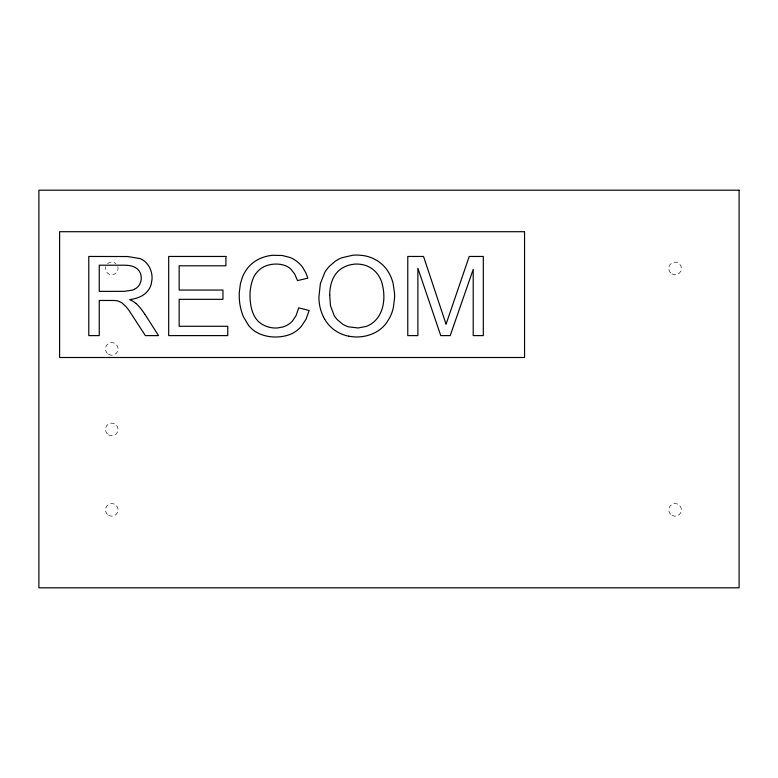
<?xml version="1.0" encoding="UTF-8"?>
<svg xmlns="http://www.w3.org/2000/svg" width="778" height="778" viewBox="0 0 778 778"><rect width="100%" height="100%" fill="white"/><g stroke="black" fill="none" stroke-linecap="round" stroke-linejoin="round"><path stroke-width="0.58" stroke-dasharray="3.89 2.92" d="M117.848 266.659A6.341 6.341 0 0 1 111.769 274.78A6.341 6.341 0 0 1 105.691 266.659M107.627 263.654A6.341 6.341 0 0 1 115.922 263.654M671.929 273.934A6.341 6.341 0 0 0 681.44 268.449A6.341 6.341 0 0 0 671.929 262.954A6.341 6.341 0 0 0 671.929 273.934M108.599 354.408A6.341 6.341 0 0 0 118.11 348.923A6.341 6.341 0 0 0 108.599 343.429A6.341 6.341 0 0 0 108.599 354.408M108.599 434.883A6.341 6.341 0 0 0 118.11 429.398A6.341 6.341 0 0 0 108.599 423.913A6.341 6.341 0 0 0 108.599 434.883M671.929 515.357A6.341 6.341 0 0 0 681.44 509.872A6.341 6.341 0 0 0 671.929 504.387A6.341 6.341 0 0 0 671.929 515.357M108.599 515.357A6.341 6.341 0 0 0 118.11 509.872A6.341 6.341 0 0 0 108.599 504.387A6.341 6.341 0 0 0 108.599 515.357"/><path stroke-width="1.17" d="M348.7 336.203L353.99 336.884A44.482 44.482 0 0 0 358.036 336.942A39.834 39.834 0 0 0 375.988 332.118A32.657 32.657 0 0 0 386.316 323.181L389.739 317.687A43.004 43.004 0 0 0 393.376 307.553L394.582 297.643A59.196 59.196 0 0 0 394.524 293.218L393.143 283.571A43.053 43.053 0 0 0 389.992 274.897L388.105 271.532A34.106 34.106 0 0 0 377.651 260.951A36.916 36.916 0 0 0 363.443 255.573L358.162 255.077A47.283 47.283 0 0 0 352.716 255.233L341.6 257.839A33.843 33.843 0 0 0 335.162 261.33L329.483 266.202A34.689 34.689 0 0 0 324.854 272.319L320.39 283.484L318.902 297.06A45.124 45.124 0 0 0 323.415 316.831M136.082 303.546L133.806 301.835A37.227 37.227 0 0 0 129.751 299.618C136.782 298.664 144.28 296.107 148.462 290A19.168 19.168 0 0 0 151.292 283.999L152.041 279.098A22.97 22.97 0 0 0 148.404 265.424M248.532 325.379L243.388 316.665A54.324 54.324 0 0 1 239.254 296.856A62.045 62.045 0 0 1 239.284 292.402L240.392 283.873L242.328 277.435A38.53 38.53 0 0 1 244.535 272.738L246.538 269.548A31.995 31.995 0 0 1 256.293 260.494L257.372 259.891A38.919 38.919 0 0 1 272.708 255.291L282.268 255.485L289.941 257.469A28.747 28.747 0 0 1 295.523 260.426A29.058 29.058 0 0 1 302.691 267.389L305.929 272.99L307.835 278.164L297.517 280.595L294.638 273.934L290.797 269.071A17.028 17.028 0 0 0 289.533 268.011A18.302 18.302 0 0 0 285.215 265.619C278.825 263.265 271.522 263.645 265.22 266.144A21.726 21.726 0 0 0 261.097 268.449L260.348 269.003A22.98 22.98 0 0 0 253.54 277.532L252.49 280.187A47.526 47.526 0 0 0 250.001 295.387C250.078 303.508 251.304 312.124 256.147 318.883A20.656 20.656 0 0 0 262.098 324.28A26.044 26.044 0 0 0 274.644 328.005A28.912 28.912 0 0 0 277.697 327.917L282.725 327.032A21.376 21.376 0 0 0 290.447 322.928A20.277 20.277 0 0 0 292.596 320.847L296.058 315.664L298.703 307.864L309.177 310.51L305.968 319.32L301.281 326.42A29.652 29.652 0 0 1 298.382 329.318A30.177 30.177 0 0 1 289.115 334.822C278.261 338.42 265.502 337.72 255.592 331.749A30.293 30.293 0 0 1 248.532 325.369M148.345 265.463L146.984 263.625A17.281 17.281 0 0 0 139.972 258.578L127.67 256.536L88.78 256.458L88.78 335.61L99.253 335.61L99.253 300.464L112.382 300.473A39.104 39.104 0 0 1 116.204 300.658L117.235 300.843A15.861 15.861 0 0 1 122 302.963L126.24 306.902A44.521 44.521 0 0 1 127.329 308.244L128.098 309.236A92.251 92.251 0 0 1 129.343 310.928L145.369 335.61L158.537 335.61L144.776 314.069M324.64 319.097L323.434 316.821M136.131 303.488A55.15 55.15 0 0 1 144.708 314.108M324.63 319.097A34.718 34.718 0 0 0 334.628 330.164A37.091 37.091 0 0 0 337.885 332.216A36.06 36.06 0 0 0 348.7 336.203M329.726 295.027L330.446 305.569L334.025 315.275A25.849 25.849 0 0 0 337.389 319.768L342.583 324.105A24.274 24.274 0 0 0 348.544 326.838L358.162 327.966L366.244 326.41A24.137 24.137 0 0 0 372.079 323.327C384.731 314.088 385.907 295.932 381.648 282.006A32.53 32.53 0 0 0 380.53 279.214L378.711 275.82A24.672 24.672 0 0 0 371.758 268.536A25.713 25.713 0 0 0 359.737 264.209L357.831 264.092A31.052 31.052 0 0 0 354.126 264.189L350.207 264.821A25.966 25.966 0 0 0 343.03 267.681C333.159 272.864 329.736 284.592 329.726 295.027M446.232 323.667L446.057 324.222L423.543 256.458L407.769 256.458L407.769 335.61L417.874 335.61L417.874 268.235L440.766 335.61L450.209 335.61L473.209 269.363L473.209 335.61L483.313 335.61L483.313 256.458L469.222 256.458L446.232 323.667M134.448 289.29L133.981 289.513A15.346 15.346 0 0 1 132.484 290.087L124.354 291.342L99.253 291.39L99.253 265.21L124.305 265.21C129.586 265.181 135.673 266.164 138.97 270.754A11.369 11.369 0 0 1 140.867 274.741L141.197 276.686A14.549 14.549 0 0 1 141.256 278.534A13.07 13.07 0 0 1 139.165 285.156A11.709 11.709 0 0 1 134.448 289.28M739.1 190.192L38.9 190.192L38.9 587.808L739.1 587.808L739.1 190.192M524.547 231.708L59.605 231.708L59.605 357.501L524.547 357.501L524.547 231.708M225.921 256.458L168.69 256.458L168.69 335.61L227.76 335.61L227.76 326.274L179.164 326.274L179.164 299.326L222.955 299.326L222.955 290.048L179.164 290.048L179.164 265.804L225.921 265.804L225.921 256.458"/></g></svg>
